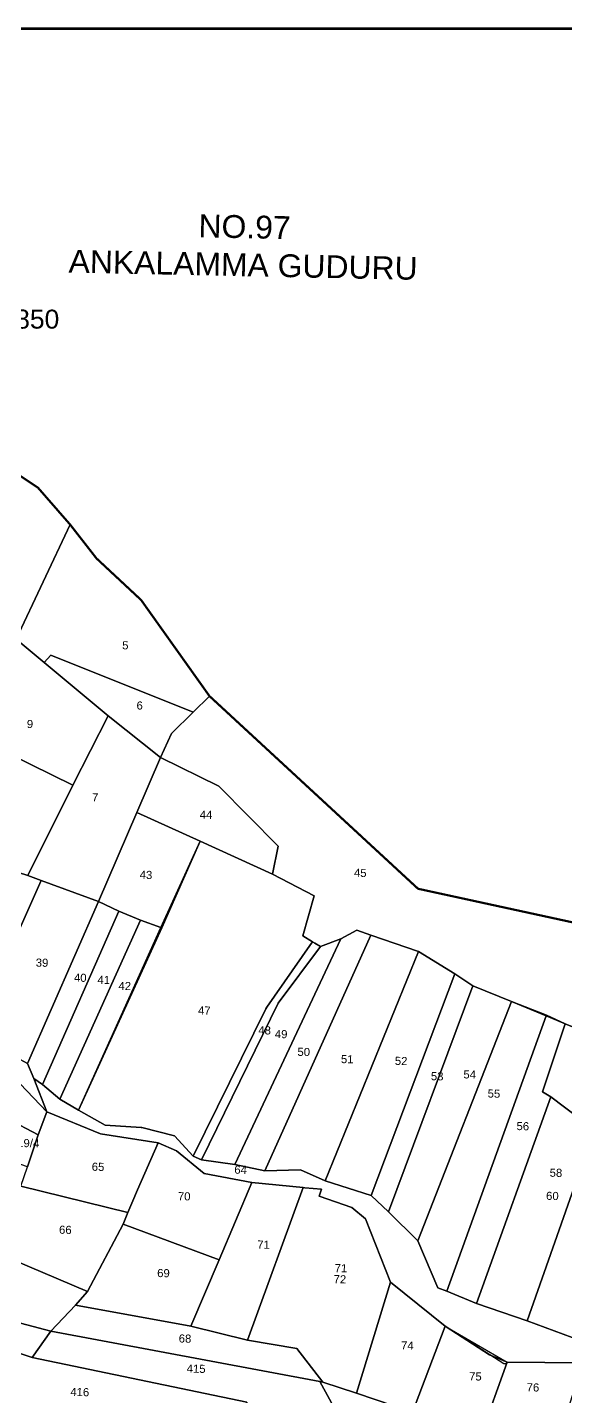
# Model space of a CAD drawing. Header units: inches. Extents: x 191080 to 197844, y 1603242 to 1613996.
# Drawn here: x 192649 to 193644, y 1611002 to 1613535 of the extents above; entities that cross this region are included whole.
import ezdxf
from ezdxf import colors
from ezdxf.entities.mleader import LeaderData, LeaderLine
from ezdxf.math import Vec2, Vec3

# ---------------------------------------------------------------- set-up
doc = ezdxf.new("R2010")
doc.units = ezdxf.units.IN
doc.header["$LTSCALE"] = 15
doc.header["$MEASUREMENT"] = 0
for name, color, linetype in [('PLOT', 7, 'Continuous'), ('PLOT NO', 7, 'Continuous'), ('text2', 7, 'Continuous'), ('VILLAGE BOUNDRY', 5, 'Continuous'), ('VILLAGE STONES', 240, 'Continuous')]:
    doc.layers.add(name, color=color, linetype=linetype)
doc.styles.get("Standard").update_dxf_attribs({"font": 'arial.ttf'})

msp = doc.modelspace()

# ---------------------------------------------------------------- linework, layer by layer
at = {"layer": 'PLOT'}
for points in [[(192628.3, 1612402.9), (192576.2, 1612445.3), (192517.7, 1612491.9), (192475.1, 1612619.3), (192548, 1612763.6), (192668.3, 1612683.3), (192727.8, 1612615.1), (192628.3, 1612402.9)], [(192727.8, 1612615.1), (192776.6, 1612552.5), (192859.2, 1612475.5), (192955.5, 1612340.8), (192985.6, 1612297.9), (192955.6, 1612268.4), (192691.9, 1612373.6), (192680, 1612359.9), (192628.3, 1612402.9), (192727.8, 1612615.1)], [(192628.3, 1612402.9), (192680, 1612359.9), (192798.4, 1612261.5), (192733, 1612133), (192733, 1612133), (192539.4, 1612228.1), (192628.3, 1612402.9)], [(192894.8, 1612184.3), (192798.4, 1612261.5), (192680, 1612359.9), (192691.9, 1612373.6), (192955.6, 1612268.4), (192915.2, 1612228.6), (192894.8, 1612184.3)], [(192674.3, 1611956.7), (192649.6, 1611965.9), (192733, 1612133), (192798.4, 1612261.5), (192894.8, 1612184.3), (192851.3, 1612082.9), (192780.6, 1611918.3), (192674.3, 1611956.7)], [(192733, 1612133), (192649.6, 1611965.9), (192613.1, 1611978.1), (192525.3, 1612007.3), (192443.6, 1612039.7), (192539.4, 1612228.1), (192733, 1612133)], [(192894.8, 1612184.3), (193003.1, 1612131.1), (193112.8, 1612020.5), (193102.3, 1611968.3), (192968.1, 1612029.6), (192851.3, 1612082.9), (192894.8, 1612184.3)], [(192858.1, 1611883.6), (192818, 1611900.1), (192780.6, 1611918.3), (192851.3, 1612082.9), (192968.1, 1612029.6), (192895.9, 1611869.7), (192858.1, 1611883.6)], [(192743.5, 1611532.1), (192897.5, 1611869.1), (192968.1, 1612029.6), (193102.3, 1611968.3), (193179.1, 1611928.8), (193158.3, 1611854.3), (193176, 1611843.7), (193171.5, 1611836.9), (193092, 1611722.5), (193090.1, 1611719.8), (192955.6, 1611447.1), (192921.2, 1611484.6), (192860.5, 1611499.8), (192859.4, 1611499.9), (192792.7, 1611504.5), (192743.5, 1611532.1)], [(192968.1, 1612029.6), (192897.5, 1611869.1), (192895.9, 1611869.7), (192968.1, 1612029.6)], [(192968.1, 1612029.6), (192897.5, 1611869.1), (192895.9, 1611869.7), (192968.1, 1612029.6)], [(192504.4, 1611734.6), (192613.1, 1611978.1), (192649.6, 1611965.9), (192674.3, 1611956.7), (192552.2, 1611683.9), (192528.1, 1611721.1), (192504.4, 1611734.6)], [(192552.2, 1611683.9), (192674.3, 1611956.7), (192780.6, 1611918.3), (192648.9, 1611618.2), (192560.2, 1611666.8), (192552.2, 1611683.9)], [(192660.6, 1611590.4), (192648.9, 1611618.2), (192780.6, 1611918.3), (192818, 1611900.1), (192676.5, 1611579.6), (192660.6, 1611590.4)], [(192676.5, 1611579.6), (192818, 1611900.1), (192858.1, 1611883.6), (192708.7, 1611552.4), (192676.5, 1611579.6)], [(192708.7, 1611552.4), (192858.1, 1611883.6), (192895.9, 1611869.7), (192743.5, 1611532.1), (192708.7, 1611552.4)], [(192897.5, 1611869.1), (192743.5, 1611532.1), (192895.9, 1611869.7), (192897.5, 1611869.1)], [(192897.5, 1611869.1), (192743.5, 1611532.1), (192895.9, 1611869.7), (192897.5, 1611869.1)], [(193228.5, 1611848.8), (193032.7, 1611431.4), (192971.1, 1611440.1), (193112.8, 1611730), (193191.1, 1611834.6), (193228.5, 1611848.8)], [(193284.3, 1611855.8), (193088.3, 1611419.7), (193032.7, 1611431.4), (193228.5, 1611848.8), (193258.2, 1611865.2), (193284.3, 1611855.8)], [(193088.3, 1611419.7), (193284.3, 1611855.8), (193372.2, 1611825.5), (193199.7, 1611401.4), (193153.9, 1611421.8), (193088.3, 1611419.7)], [(192684.6, 1611529.3), (192668.4, 1611486.3), (192612.8, 1611516), (192518.9, 1611571.4), (192436.9, 1611617.3), (192230.9, 1611730.5), (192229, 1611731.5), (192176.3, 1611759.1), (192229, 1611822.2), (192266.9, 1611801.3), (192394.9, 1611727.2), (192487.5, 1611711.7), (192544, 1611646.6), (192623.1, 1611593.7), (192684.6, 1611529.3)], [(192684.6, 1611529.3), (192623.1, 1611593.7), (192544, 1611646.6), (192487.5, 1611711.7), (192394.9, 1611727.2), (192266.9, 1611801.3), (192279.3, 1611831.2), (192342.5, 1611816.6), (192375.1, 1611814), (192413, 1611746.8), (192439.6, 1611732.3), (192504.4, 1611734.6), (192528.1, 1611721.1), (192552.2, 1611683.9), (192560.2, 1611666.8), (192648.9, 1611618.2), (192660.6, 1611590.4), (192684.6, 1611529.3)], [(193191.1, 1611834.6), (193112.8, 1611730), (192971.1, 1611440.1), (192955.6, 1611447.1), (193090.1, 1611719.8), (193092, 1611722.5), (193171.5, 1611836.9), (193176, 1611843.7), (193180.8, 1611840.8), (193191.1, 1611834.6)], [(193199.7, 1611401.4), (193372.2, 1611825.5), (193439.5, 1611784.5), (193284.5, 1611374.5), (193199.7, 1611401.4)], [(193284.5, 1611374.5), (193439.5, 1611784.5), (193472.9, 1611761.8), (193316.8, 1611344), (193284.5, 1611374.5)], [(193371.3, 1611290.4), (193316.8, 1611344), (193472.9, 1611761.8), (193544.1, 1611733), (193371.3, 1611290.4)], [(193371.3, 1611290.4), (193544.1, 1611733), (193608.6, 1611706.3), (193424.7, 1611197.2), (193408.2, 1611203.5), (193371.3, 1611290.4)], [(193544.1, 1611733), (193609.1, 1611707.8), (193608.6, 1611706.3), (193544.1, 1611733)], [(193544.1, 1611733), (193609.1, 1611707.8), (193608.6, 1611706.3), (193544.1, 1611733)], [(193643.9, 1611691.7), (193601.8, 1611566.3), (193617.3, 1611556.8), (193479.8, 1611174.7), (193424.7, 1611197.2), (193608.6, 1611706.3), (193643.9, 1611691.7)], [(193609.1, 1611707.8), (193643.9, 1611691.7), (193608.6, 1611706.3), (193609.1, 1611707.8)], [(193609.1, 1611707.8), (193643.9, 1611691.7), (193608.6, 1611706.3), (193609.1, 1611707.8)], [(193643.9, 1611691.7), (193657.2, 1611686.3), (193715.6, 1611654.1), (193670.4, 1611516.5), (193617.3, 1611556.8), (193601.8, 1611566.3), (193643.9, 1611691.7)], [(193725.6, 1611590.9), (193694.6, 1611506.8), (193699.7, 1611501.8), (193573.1, 1611142.7), (193479.8, 1611174.7), (193617.3, 1611556.8), (193670.4, 1611516.5), (193715.6, 1611654.1), (193736.6, 1611645), (193725.6, 1611590.9)], [(193786.2, 1611566.5), (193785.8, 1611517.7), (193790.7, 1611444.3), (193786, 1611418.1), (193656.3, 1611111.7), (193573.1, 1611142.7), (193699.7, 1611501.8), (193694.6, 1611506.8), (193725.6, 1611590.9), (193750.4, 1611580.8), (193747.5, 1611567.9), (193786.2, 1611566.5)], [(192564, 1611456.7), (192597.9, 1611495.3), (192612.8, 1611516), (192668.4, 1611486.3), (192648.7, 1611427.3), (192564, 1611456.7)], [(192834.6, 1611342.9), (192636.8, 1611391.6), (192648.7, 1611427.3), (192668.4, 1611486.3), (192684.6, 1611529.3), (192783.9, 1611488.2), (192890.9, 1611471.7), (192852.7, 1611384.6), (192844.1, 1611364.6), (192834.6, 1611342.9)], [(192826.2, 1611321.1), (192834.6, 1611342.9), (192844.1, 1611364.6), (192852.7, 1611384.6), (192890.9, 1611471.7), (192924.8, 1611456.9), (192975.7, 1611414.7), (193063.8, 1611398.3), (193003.3, 1611255.4), (192826.2, 1611321.1)], [(192594.3, 1611267.2), (192636.8, 1611391.6), (192834.6, 1611342.9), (192826.2, 1611321.1), (192759.8, 1611196.9), (192594.3, 1611267.2)], [(193003.3, 1611255.4), (193063.8, 1611398.3), (193158.9, 1611388.9), (193055.7, 1611106.8), (192951.3, 1611132.6), (193003.3, 1611255.4)], [(193195.2, 1611029.2), (193147.2, 1611091.4), (193055.7, 1611106.8), (193158.9, 1611388.9), (193162.3, 1611388.6), (193193, 1611385.8), (193188.4, 1611373.2), (193249.1, 1611352.2), (193274.1, 1611331.4), (193320.4, 1611213.9), (193257.7, 1611008.8), (193195.2, 1611029.2)], [(192759.8, 1611196.9), (192759.8, 1611196.9), (192826.2, 1611321.1), (193003.3, 1611255.4), (192951.3, 1611132.6), (192738, 1611171.5), (192759.8, 1611196.9)], [(192417.9, 1611256.4), (192589.1, 1611252.1), (192594.3, 1611267.2), (192759.8, 1611196.9), (192738, 1611171.5), (192692, 1611123.3), (192478.7, 1611179.3), (192404.6, 1611203.6), (192417.9, 1611256.4)], [(193257.7, 1611008.8), (193320.4, 1611213.9), (193421.6, 1611132.7), (193421.6, 1611132.7), (193361.1, 1610973.7), (193257.7, 1611008.8)], [(193320.4, 1611213.9), (193421.6, 1611132.7), (193419.6, 1611127.5), (193421.6, 1611132.7), (193320.4, 1611213.9)], [(193320.4, 1611213.9), (193421.6, 1611132.7), (193419.6, 1611127.5), (193421.6, 1611132.7), (193320.4, 1611213.9)], [(192442.1, 1611090.4), (192478.7, 1611179.3), (192692, 1611123.3), (192657.6, 1611074.7), (192605.1, 1611092), (192559.7, 1611073.1), (192550.6, 1611069.9), (192442.1, 1611090.4)], [(192738, 1611171.5), (192951.3, 1611132.6), (193055.7, 1611106.8), (193147.2, 1611091.4), (193195.2, 1611029.2), (193189.8, 1611030.2), (192692, 1611123.3), (192738, 1611171.5)], [(192692, 1611123.3), (193189.8, 1611030.2), (193235.8, 1610946.1), (193169.6, 1610957.9), (193045.9, 1610946), (193054.7, 1610992.1), (192657.6, 1611074.7), (192692, 1611123.3)], [(193487.8, 1610930.3), (193361.1, 1610973.7), (193421.6, 1611132.7), (193503.4, 1611079.4), (193536.1, 1611065.8), (193536.1, 1611065.8), (193487.8, 1610930.3)], [(193421.6, 1611132.7), (193503.4, 1611079.4), (193536.1, 1611065.8), (193535.1, 1611062.9), (193530.2, 1611062.9), (193421.6, 1611132.7), (193421.6, 1611132.7)], [(193421.6, 1611132.7), (193421.6, 1611132.7), (193536.1, 1611065.8), (193535.1, 1611062.9), (193536.1, 1611065.8), (193503.4, 1611079.4), (193421.6, 1611132.7)], [(192392.9, 1611001.9), (192410.5, 1611021.2), (192550.6, 1611069.9), (192559.7, 1611073.1), (192605.1, 1611092), (192657.6, 1611074.7), (193054.7, 1610992.1), (193045.9, 1610946), (192955.7, 1610889.1), (192392.9, 1611001.9)], [(193675.8, 1611064.9), (193620.7, 1610889.9), (193487.8, 1610930.3), (193536.1, 1611065.8), (193675.8, 1611064.9)], [(193189.8, 1611030.2), (193195.2, 1611029.2), (193257.7, 1611008.8), (193361.1, 1610973.7), (193487.8, 1610930.3), (193620.7, 1610889.9), (193773.3, 1610839.7), (193755.9, 1610767.6), (193562.4, 1610821.8), (193258.7, 1610907.9), (193249.9, 1610924.9), (193244.6, 1610932.9), (193235.8, 1610946.1), (193189.8, 1611030.2)]]:
    msp.add_lwpolyline(points, close=True, dxfattribs=at)
for points in [[(193657.2, 1611686.3), (193643.9, 1611691.7), (193609.1, 1611707.8), (193544.1, 1611733), (193472.9, 1611761.8), (193439.5, 1611784.5), (193372.2, 1611825.5), (193284.3, 1611855.8), (193258.2, 1611865.2), (193228.5, 1611848.8), (193191.1, 1611834.6), (193180.8, 1611840.8), (193176, 1611843.7), (193158.3, 1611854.3), (193179.1, 1611928.8), (193102.3, 1611968.3), (193112.8, 1612020.5), (193003.1, 1612131.1), (192894.8, 1612184.3), (192915.2, 1612228.6), (192955.6, 1612268.4), (192955.6, 1612268.4), (192985.6, 1612297.9), (193371.4, 1611941.6), (193847, 1611838.2)], [(193675.8, 1611064.9), (193536.1, 1611065.8), (193503.4, 1611079.4), (193421.6, 1611132.7), (193320.4, 1611213.9), (193274.1, 1611331.4), (193274.1, 1611331.4), (193274.1, 1611331.4), (193249.1, 1611352.2), (193188.4, 1611373.2), (193193, 1611385.8), (193162.3, 1611388.6), (193158.9, 1611388.9), (193063.8, 1611398.3), (192975.7, 1611414.7), (192924.8, 1611456.9), (192890.9, 1611471.7), (192783.9, 1611488.2), (192684.6, 1611529.3), (192660.6, 1611590.4), (192676.5, 1611579.6), (192708.7, 1611552.4), (192743.5, 1611532.1), (192792.7, 1611504.5), (192859.4, 1611499.9), (192860.5, 1611499.8), (192921.2, 1611484.6), (192955.6, 1611447.1), (192971.1, 1611440.1), (193032.7, 1611431.4), (193088.3, 1611419.7), (193153.9, 1611421.8), (193199.7, 1611401.4), (193284.5, 1611374.5), (193316.8, 1611344), (193371.3, 1611290.4), (193408.2, 1611203.5), (193424.7, 1611197.2), (193479.8, 1611174.7), (193573.1, 1611142.7), (193656.3, 1611111.7)]]:
    msp.add_lwpolyline(points, dxfattribs=at)
at = {"layer": 'text2', "color": 5, "const_width": 5}
msp.add_lwpolyline([(191082.3, 1613532), (197839.7, 1613532), (197839.7, 1603246.5), (191082.3, 1603246.5)], close=True, dxfattribs=at)
at = {"layer": 'VILLAGE BOUNDRY', "linetype": 'Continuous', "const_width": 4}
msp.add_lwpolyline([(192140.1, 1613171.4), (192425.1, 1612938.1), (192496.1, 1612848.1), (192548, 1612763.6), (192668.3, 1612683.3), (192727.8, 1612615.1), (192776.6, 1612552.5), (192859.2, 1612475.5), (192985.6, 1612297.9), (193371.4, 1611941.6), (193847, 1611838.2), (193930.4, 1611810.3), (194142.3, 1611735.8), (194383.1, 1611637.1), (194549.2, 1611566), (194646.6, 1611525.9), (194870.4, 1611445.9), (195002, 1611426.7), (195132.1, 1611408.5), (195414.3, 1611233.6), (195580.7, 1611123.5)], dxfattribs=at)

# ---------------------------------------------------------------- texts
at = {"layer": 'PLOT', "color": 11, "linetype": 'Continuous', "insert": (192618.6, 1613196.1), "char_height": 42.229, "width": 857.981, "attachment_point": 1, "rotation": 358.7911}
msp.add_mtext('\\pi347.32735;NO.97 \\P\\pi108.50279;ANKALAMMA GUDURU', dxfattribs=at)
at = {"layer": 'PLOT NO', "color": 7}
for s, p in [('5', (192824, 1612384.4)), ('6', (192850.5, 1612273.1)), ('9', (192647.6, 1612238.9)), ('7', (192768.2, 1612103.2)), ('44', (192967.5, 1612071.2)), ('43', (192856.3, 1611960)), ('45', (193252.8, 1611963.7)), ('39', (192664.1, 1611797.6)), ('40', (192734.8, 1611769.8)), ('41', (192778.2, 1611765.8)), ('42', (192817.1, 1611754.6)), ('47', (192964.2, 1611709.2)), ('48', (193075.8, 1611672.5)), ('49', (193106.4, 1611665.6)), ('50', (193148.2, 1611632.6)), ('51', (193228.7, 1611619.2)), ('52', (193328.4, 1611615.9)), ('53', (193395.1, 1611587.6)), ('54', (193455.2, 1611590.9)), ('55', (193500.1, 1611555.5)), ('56', (193553.5, 1611495.3)), ('419/4', (192618.1, 1611464.3)), ('65', (192767.7, 1611420.1)), ('64', (193031.4, 1611414.7)), ('58', (193614.8, 1611409.1)), ('70', (192927.1, 1611365.6)), ('60', (193608.2, 1611366.3)), ('66', (192707.2, 1611303.6)), ('71', (193073.8, 1611276.2)), ('69', (192888.7, 1611223.5)), ('71', (193217.1, 1611232.6)), ('72', (193215.1, 1611212.2)), ('68', (192928.6, 1611102.5)), ('74', (193339.9, 1611089.7)), ('415', (192943.3, 1611046.8)), ('75', (193465.8, 1611032.5)), ('416', (192728, 1611003.7)), ('76', (193572.2, 1611012.2))]:
    msp.add_text(s, height=15, rotation=358.7911, dxfattribs=at).set_placement(p)

# ---------------------------------------------------------------- leaders
at = {"layer": 'VILLAGE STONES', "color": 1}
ml = msp.add_multileader_mtext('Standard', dxfattribs=at)
ml.set_content('KM 2.850', color=1)
ml.set_leader_properties()
ml.build(insert=Vec2(0, 0))
ml.multileader.update_dxf_attribs({"dogleg_length": 0.36, "arrow_head_size": 30})
ctx = ml.context
ctx.base_point, ctx.char_height, ctx.arrow_head_size, ctx.landing_gap_size, ctx.plane_origin = Vec3(192498.4, 1612994.7), 35, 30, 0.09, Vec3(192374.5, 1612653.5)
notes = []
notes.append((ctx, [(0, (1, 1, 0), (192495.4, 1612994.7), (1, 0), 3.04, [(0, [(192390, 1612967)], 0, [])])]))
ctx.mtext.insert, ctx.mtext.flow_direction = Vec3(192498.5, 1613012.5), 5
for ctx, leaders in notes:
    for number, flags, end, landing, length, lines in leaders:
        leader = LeaderData()
        leader.index, (leader.has_last_leader_line, leader.has_dogleg_vector, leader.attachment_direction) = number, flags
        leader.last_leader_point, leader.dogleg_vector, leader.dogleg_length = Vec3(end), Vec3(landing), length
        for number, points, colour, breaks in lines:
            line = LeaderLine()
            line.index, line.vertices, line.color, line.breaks = number, Vec3.list(points), colors.encode_raw_color(colour), breaks
            leader.lines.append(line)
        ctx.leaders.append(leader)

doc.saveas('drawing.dxf')
